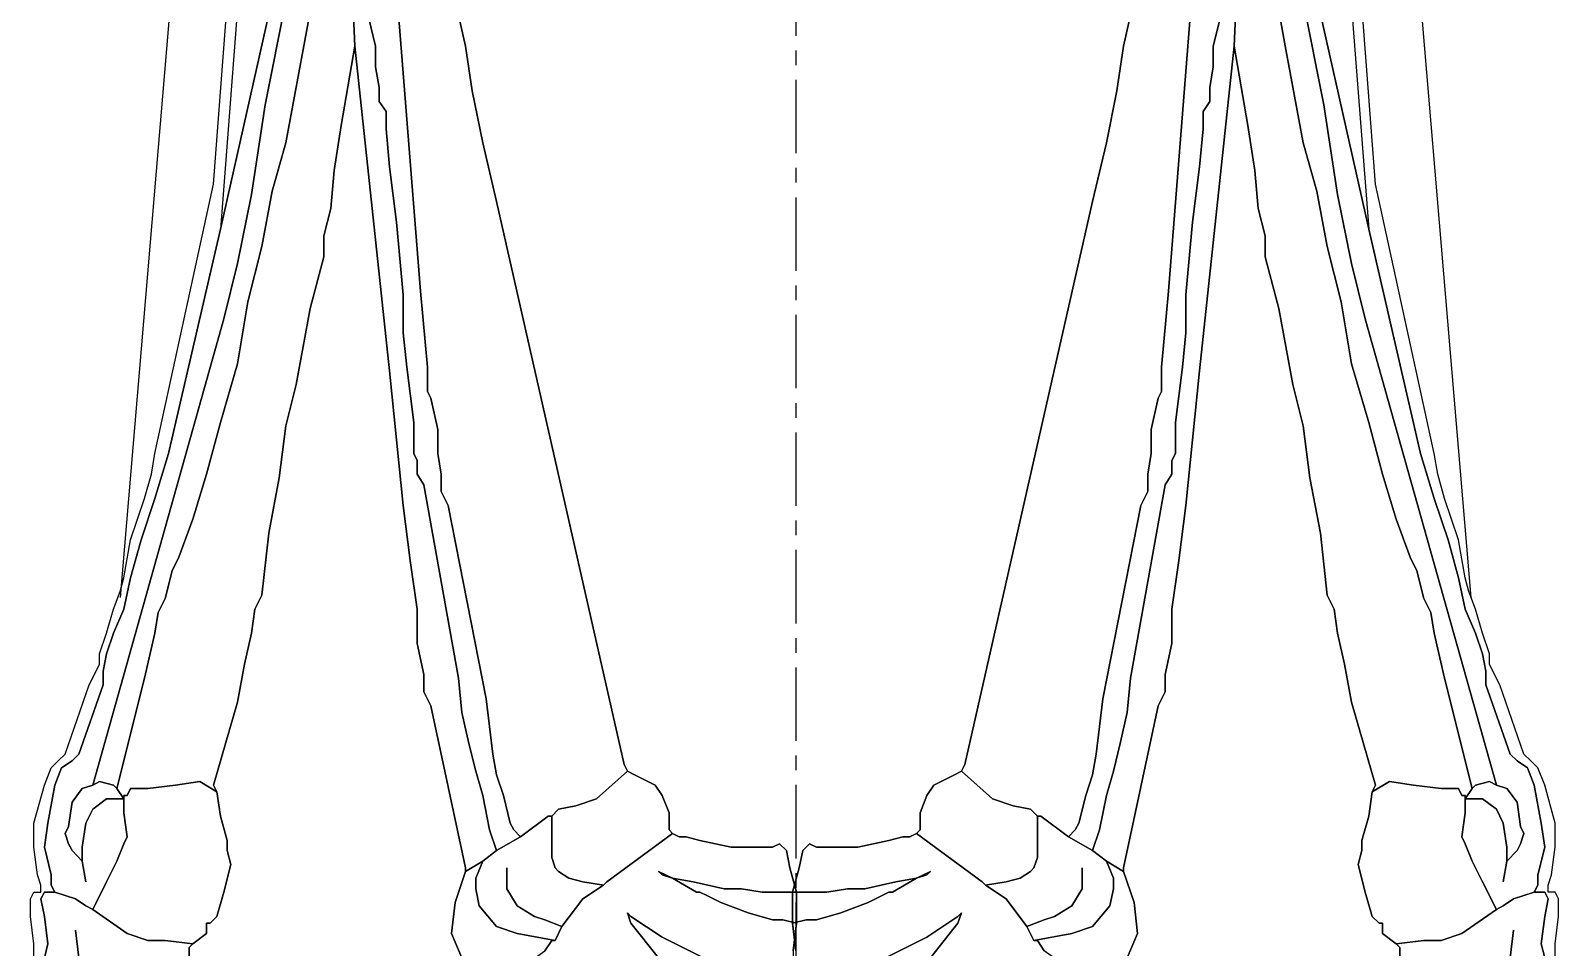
# Model space of a CAD drawing. Header units: millimetres. Extents: x 0 to 13338, y 0 to 11580.
# Drawn here: x 9368.6 to 9500.7, y 1059.8 to 1139.1 of the extents above; entities that cross this region are included whole.
import ezdxf

# ---------------------------------------------------------------- set-up
doc = ezdxf.new("R2010")
doc.units = ezdxf.units.MM
doc.linetypes.add('CENTER', pattern=[50.8, 31.75, -6.35, 6.35, -6.35])
doc.layers.add('axes', color=40, linetype='CENTER')
doc.layers.add('dwgmodels.com', color=250, linetype='Continuous')

# ---------------------------------------------------------------- blocks, each defined once
blk = doc.blocks.new('Public Light 12_side_dwgmodels.com')
at = {"color": 0}
for p, q in [((-58.42, 379.25), (-53.74, 434.69)), ((58.42, 379.25), (53.74, 434.69)), ((-29.18, 429.61), (-28.59, 426.93)), ((28.96, 429.61), (28.36, 426.93)), ((-28.59, 426.93), (-27.99, 423.05)), ((28.36, 426.93), (27.77, 423.05)), ((-27.99, 423.05), (-27.09, 418.57)), ((27.77, 423.05), (26.87, 418.57)), ((-27.09, 418.57), (-25.9, 413.49)), ((26.87, 418.57), (25.68, 413.49)), ((-55.46, 391.7), (-50.38, 414.99)), ((55.23, 391.7), (50.16, 414.99)), ((-25.9, 413.49), (-14.85, 364.83)), ((25.68, 413.49), (14.63, 364.83)), ((-55.75, 389.91), (-55.46, 391.7)), ((55.53, 389.91), (55.23, 391.7)), ((-56.35, 387.82), (-55.75, 389.91)), ((56.13, 387.82), (55.53, 389.91)), ((-57.55, 384.23), (-56.35, 387.82)), ((57.32, 384.23), (56.13, 387.82)), ((-58.14, 380.95), (-57.55, 384.23)), ((57.92, 380.95), (57.32, 384.23)), ((-58.44, 379.76), (-58.14, 380.95)), ((58.22, 379.76), (57.92, 380.95)), ((-59.04, 378.26), (-58.44, 379.76)), ((58.81, 378.26), (58.22, 379.76)), ((-59.64, 376.17), (-59.04, 378.26)), ((59.41, 376.17), (58.81, 378.26)), ((-60.23, 374.38), (-59.64, 376.17)), ((60.01, 374.38), (59.41, 376.17)), ((-60.23, 373.79), (-60.23, 374.38)), ((60.01, 373.79), (60.01, 374.38)), ((-61.13, 371.7), (-60.53, 372.89)), ((-60.53, 372.89), (-60.23, 373.49)), ((-60.23, 373.49), (-60.23, 373.79)), ((60.01, 373.49), (60.01, 373.79)), ((60.31, 372.89), (60.01, 373.49)), ((60.9, 371.7), (60.31, 372.89)), ((-63.22, 365.72), (-61.13, 371.7)), ((62.99, 365.72), (60.9, 371.7)), ((-64.41, 364.53), (-63.82, 365.13)), ((-63.82, 365.13), (-63.22, 365.72)), ((-14.85, 364.83), (-14.55, 364.23)), ((14.63, 364.83), (14.33, 364.23)), ((63.59, 365.13), (62.99, 365.72)), ((64.19, 364.53), (63.59, 365.13)), ((-65.01, 363.04), (-64.41, 364.53)), ((-14.55, 364.23), (-13.96, 363.93)), ((-13.96, 363.93), (-12.17, 363.04)), ((13.73, 363.93), (11.94, 363.04)), ((14.33, 364.23), (13.73, 363.93)), ((64.79, 363.04), (64.19, 364.53)), ((-65.91, 359.75), (-65.01, 363.04)), ((-12.17, 363.04), (-11.57, 362.14)), ((11.94, 363.04), (11.34, 362.14)), ((65.68, 359.75), (64.79, 363.04)), ((-11.57, 362.14), (-10.97, 360.65)), ((11.34, 362.14), (10.75, 360.65)), ((-65.91, 357.66), (-65.91, 359.75)), ((-10.97, 360.65), (-10.97, 359.16)), ((10.75, 360.65), (10.75, 359.16)), ((65.68, 357.66), (65.68, 359.75)), ((-10.97, 359.16), (-10.67, 358.86)), ((-10.67, 358.86), (-10.08, 358.56)), ((-10.08, 358.56), (-9.48, 358.56)), ((-9.48, 358.56), (-8.29, 358.26)), ((-8.29, 358.26), (-5.6, 357.66)), ((8.06, 358.26), (5.37, 357.66)), ((9.26, 358.56), (8.06, 358.26)), ((9.85, 358.56), (9.26, 358.56)), ((10.45, 358.86), (9.85, 358.56)), ((10.75, 359.16), (10.45, 358.86)), ((-65.61, 355.28), (-65.91, 357.66)), ((-5.6, 357.66), (-3.51, 357.66)), ((-3.51, 357.66), (-2.02, 357.66)), ((-2.02, 357.66), (-1.42, 357.96)), ((-1.42, 357.96), (-0.82, 357.37)), ((-0.82, 357.37), (-0.52, 355.87)), ((0.6, 357.37), (0.3, 355.87)), ((1.19, 357.96), (0.6, 357.37)), ((1.79, 357.66), (1.19, 357.96)), ((3.28, 357.66), (1.79, 357.66)), ((5.37, 357.66), (3.28, 357.66)), ((65.38, 355.28), (65.68, 357.66)), ((-0.52, 355.87), (0.07, 353.78)), ((0.3, 355.87), (-0.3, 353.78)), ((-65.31, 354.38), (-65.61, 355.28)), ((-65.31, 353.78), (-65.31, 354.38)), ((65.08, 354.38), (65.38, 355.28)), ((65.08, 353.78), (65.08, 354.38)), ((-0.3, 353.78), (-0.3, 351.1)), ((0.07, 353.78), (0.07, 351.1)), ((-0.3, 351.1), (0, 348.71)), ((0.07, 351.1), (-0.22, 348.71))]:
    blk.add_line(p, q, dxfattribs=at)
for points in [[(-14.55, 364.23), (-14.85, 364.83), (-25.9, 413.49), (-27.09, 418.57), (-27.99, 423.05), (-28.59, 426.93), (-29.18, 429.61)], [(-43.81, 437.68), (-49.78, 411.1), (-54.26, 391.7), (-55.46, 387.82), (-56.65, 384.23), (-57.55, 380.95), (-58.14, 378.26), (-59.04, 376.17), (-59.64, 374.38), (-59.93, 372.89), (-59.93, 371.7), (-62.02, 365.72), (-62.62, 365.13), (-63.52, 364.53), (-64.11, 363.04), (-64.71, 359.75), (-65.01, 357.66), (-64.41, 355.28), (-64.41, 354.38), (-64.11, 353.78), (-62.32, 353.19), (-61.43, 352.59), (-60.83, 352.29), (-59.64, 354.68), (-58.74, 356.47), (-58.14, 357.96), (-57.84, 358.56), (-58.14, 360.65), (-58.14, 361.84), (-58.74, 361.84), (-59.64, 361.84), (-60.83, 360.95), (-61.43, 359.75), (-61.73, 357.66), (-61.73, 356.47), (-61.43, 354.68), (-61.73, 356.47), (-62.62, 357.37), (-62.92, 357.96), (-63.22, 358.86), (-62.92, 359.46), (-62.62, 361.55), (-61.73, 362.74), (-60.83, 363.04), (-49.49, 403.34), (-48.29, 408.12), (-47.1, 414.09), (-45.9, 421.85), (-44.11, 430.81)], [(-36.35, 454.69), (-32.47, 405.73), (-31.87, 399.16), (-31.87, 397.97), (-31.87, 397.37), (-31.87, 397.07), (-31.57, 396.48), (-30.97, 393.79), (-30.97, 391.7), (-30.68, 389.91), (-30.68, 388.41), (-30.08, 387.22), (-26.8, 370.5), (-26.2, 365.72), (-25.9, 363.93), (-25.3, 362.14), (-24.71, 359.75), (-24.41, 359.16), (-23.81, 358.56), (-21.42, 360.35), (-21.12, 360.35), (-20.53, 360.95), (-19.03, 361.25), (-17.24, 361.84), (-14.55, 364.23), (-14.55, 364.23)], [(14.33, 364.23), (14.63, 364.83), (25.68, 413.49), (26.87, 418.57), (27.77, 423.05), (28.36, 426.93), (28.96, 429.61)], [(43.59, 437.68), (49.56, 411.1), (54.04, 391.7), (55.23, 387.82), (56.43, 384.23), (57.32, 380.95), (57.92, 378.26), (58.81, 376.17), (59.41, 374.38), (59.71, 372.89), (59.71, 371.7), (61.8, 365.72), (62.4, 365.13), (63.29, 364.53), (63.89, 363.04), (64.49, 359.75), (64.79, 357.66), (64.19, 355.28), (64.19, 354.38), (63.89, 353.78), (62.1, 353.19), (61.2, 352.59), (60.61, 352.29), (59.41, 354.68), (58.52, 356.47), (57.92, 357.96), (57.62, 358.56), (57.92, 360.65), (57.92, 361.84), (58.52, 361.84), (59.41, 361.84), (60.61, 360.95), (61.2, 359.75), (61.5, 357.66), (61.5, 356.47), (61.2, 354.68), (61.5, 356.47), (62.4, 357.37), (62.7, 357.96), (62.99, 358.86), (62.7, 359.46), (62.4, 361.55), (61.5, 362.74), (60.61, 363.04), (49.26, 403.34), (48.07, 408.12), (46.87, 414.09), (45.68, 421.85), (43.89, 430.81)], [(36.12, 454.69), (32.24, 405.73), (31.65, 399.16), (31.65, 397.97), (31.65, 397.37), (31.65, 397.07), (31.35, 396.48), (30.75, 393.79), (30.75, 391.7), (30.45, 389.91), (30.45, 388.41), (29.86, 387.22), (26.57, 370.5), (25.97, 365.72), (25.68, 363.93), (25.08, 362.14), (24.48, 359.75), (24.18, 359.16), (23.59, 358.56), (21.2, 360.35), (20.9, 360.35), (20.3, 360.95), (18.81, 361.25), (17.02, 361.84), (14.33, 364.23), (14.33, 364.23)], [(-44.11, 430.81), (-45.9, 421.85), (-47.1, 414.09), (-48.29, 408.12), (-49.49, 403.34), (-60.83, 363.04), (-60.23, 363.34), (-59.04, 363.04), (-58.74, 362.74), (-56.35, 372.29), (-55.46, 376.17), (-55.16, 377.97), (-54.56, 379.16), (-53.96, 381.55), (-53.37, 382.74), (-52.17, 386.03), (-50.98, 389.91), (-49.78, 394.39), (-48.29, 399.46), (-47.4, 404.83), (-46.2, 409.61), (-45.31, 414.39), (-44.11, 418.57), (-42.62, 426.63), (-41.42, 433.2)], [(-39.33, 453.8), (-38.14, 426.93), (-35.15, 398.86), (-34.56, 392.89), (-33.96, 387.22), (-33.36, 382.44), (-32.77, 378.26), (-32.77, 375.28), (-32.17, 372.59), (-32.17, 371.1), (-31.57, 369.9), (-28.59, 355.87), (-28.59, 355.57), (-27.09, 356.47), (-25.9, 357.37), (-26.5, 359.16), (-27.09, 362.14), (-27.69, 364.23), (-28.29, 366.62), (-28.89, 369.31), (-29.18, 372.29), (-32.17, 389.01), (-32.77, 389.91), (-32.77, 391.1), (-33.06, 391.7), (-33.06, 392), (-33.06, 392.59), (-33.06, 394.39), (-33.66, 399.16), (-33.96, 402.15), (-33.96, 405.43), (-34.56, 411.7), (-35.15, 416.48), (-35.45, 419.76), (-35.45, 421.26), (-36.05, 422.15), (-36.05, 423.35), (-36.35, 425.14), (-36.35, 426.93), (-36.95, 429.32)], [(-40.83, 454.39), (-41.42, 450.81), (-42.02, 445.74), (-42.62, 442.75), (-42.92, 439.17), (-44.11, 430.81), (-45.9, 421.85), (-47.1, 414.09), (-48.29, 408.12), (-49.49, 403.34), (-60.83, 363.04)], [(-58.74, 362.74), (-56.35, 372.29), (-55.46, 376.17), (-55.16, 377.97), (-54.56, 379.16), (-53.96, 381.55), (-53.37, 382.74), (-52.17, 386.03), (-50.98, 389.91), (-49.78, 394.39), (-48.29, 399.46), (-47.4, 404.83), (-46.2, 409.61), (-45.31, 414.39), (-44.11, 418.57), (-42.62, 426.63), (-41.42, 433.2), (-39.33, 453.8), (-38.14, 426.93)], [(-39.33, 420.06), (-38.14, 426.93), (-39.33, 453.8)], [(-41.42, 433.2), (-42.62, 426.63), (-44.11, 418.57), (-45.31, 414.39), (-46.2, 409.61), (-47.4, 404.83), (-48.29, 399.46), (-49.78, 394.39), (-50.98, 389.91), (-52.17, 386.03), (-53.37, 382.74), (-53.96, 381.55), (-54.56, 379.16), (-55.16, 377.97), (-55.46, 376.17), (-56.35, 372.29), (-58.74, 362.74), (-58.14, 361.84), (-58.14, 362.14), (-57.84, 362.14), (-57.55, 362.74), (-56.05, 362.74), (-53.66, 363.04), (-51.57, 363.34), (-50.08, 362.44), (-50.38, 363.04), (-48.29, 370.2), (-47.69, 373.49), (-47.1, 376.17), (-46.8, 378.26), (-46.2, 379.46), (-45.6, 384.83), (-44.71, 389.61), (-44.11, 394.09), (-43.22, 397.67), (-42.02, 404.24), (-40.83, 408.72), (-40.83, 410.51), (-40.23, 412.9), (-39.93, 416.18), (-39.33, 420.06), (-39.33, 420.06)], [(-36.95, 429.32), (-36.35, 426.93), (-36.35, 425.14), (-36.05, 423.35), (-36.05, 422.15), (-35.45, 421.26), (-35.45, 419.76), (-35.15, 416.48), (-34.56, 411.7), (-33.96, 405.43), (-33.96, 402.15), (-33.66, 399.16), (-33.06, 394.39), (-33.06, 392.59), (-33.06, 392), (-33.06, 391.7), (-32.77, 391.1), (-32.77, 389.91), (-32.17, 389.01), (-29.18, 372.29), (-28.89, 369.31), (-28.29, 366.62), (-27.69, 364.23), (-27.09, 362.14), (-26.5, 359.16), (-25.9, 357.37), (-23.81, 358.56), (-24.41, 359.16), (-24.71, 359.75), (-25.3, 362.14), (-25.9, 363.93), (-26.2, 365.72), (-26.8, 370.5), (-30.08, 387.22), (-30.68, 388.41), (-30.68, 389.91), (-30.97, 391.7), (-30.97, 393.79), (-31.57, 396.48), (-31.87, 397.07), (-31.87, 397.37), (-31.87, 397.97), (-31.87, 399.16), (-32.47, 405.73), (-36.35, 454.69)], [(-36.95, 429.32), (-36.35, 426.93), (-36.35, 425.14), (-36.05, 423.35), (-36.05, 422.15), (-35.45, 421.26), (-35.45, 419.76), (-35.15, 416.48), (-34.56, 411.7), (-33.96, 405.43), (-33.96, 402.15), (-33.66, 399.16), (-33.06, 394.39), (-33.06, 392.59), (-33.06, 392), (-33.06, 391.7), (-32.77, 391.1), (-32.77, 389.91), (-32.17, 389.01), (-29.18, 372.29), (-28.89, 369.31), (-28.29, 366.62), (-27.69, 364.23), (-27.09, 362.14), (-26.5, 359.16), (-25.9, 357.37)], [(-23.81, 358.56), (-24.41, 359.16), (-24.71, 359.75), (-25.3, 362.14), (-25.9, 363.93), (-26.2, 365.72), (-26.8, 370.5), (-30.08, 387.22), (-30.68, 388.41), (-30.68, 389.91), (-30.97, 391.7), (-30.97, 393.79), (-31.57, 396.48), (-31.87, 397.07), (-31.87, 397.37), (-31.87, 397.97), (-31.87, 399.16), (-32.47, 405.73), (-36.35, 454.69)], [(23.59, 358.56), (24.18, 359.16), (24.48, 359.75), (25.08, 362.14), (25.68, 363.93), (25.97, 365.72), (26.57, 370.5), (29.86, 387.22), (30.45, 388.41), (30.45, 389.91), (30.75, 391.7), (30.75, 393.79), (31.35, 396.48), (31.65, 397.07), (31.65, 397.37), (31.65, 397.97), (31.65, 399.16), (32.24, 405.73), (36.12, 454.69)], [(36.72, 429.32), (36.12, 426.93), (36.12, 425.14), (35.83, 423.35), (35.83, 422.15), (35.23, 421.26), (35.23, 419.76), (34.93, 416.48), (34.33, 411.7), (33.74, 405.43), (33.74, 402.15), (33.44, 399.16), (32.84, 394.39), (32.84, 392.59), (32.84, 392), (32.84, 391.7), (32.54, 391.1), (32.54, 389.91), (31.94, 389.01), (28.96, 372.29), (28.66, 369.31), (28.06, 366.62), (27.47, 364.23), (26.87, 362.14), (26.27, 359.16), (25.68, 357.37), (23.59, 358.56), (24.18, 359.16), (24.48, 359.75), (25.08, 362.14), (25.68, 363.93), (25.97, 365.72), (26.57, 370.5), (29.86, 387.22), (30.45, 388.41), (30.45, 389.91), (30.75, 391.7), (30.75, 393.79), (31.35, 396.48), (31.65, 397.07), (31.65, 397.37), (31.65, 397.97), (31.65, 399.16), (32.24, 405.73), (36.12, 454.69)], [(43.89, 430.81), (45.68, 421.85), (46.87, 414.09), (48.07, 408.12), (49.26, 403.34), (60.61, 363.04), (60.01, 363.34), (58.81, 363.04), (58.52, 362.74), (56.13, 372.29), (55.23, 376.17), (54.93, 377.97), (54.34, 379.16), (53.74, 381.55), (53.14, 382.74), (51.95, 386.03), (50.75, 389.91), (49.56, 394.39), (48.07, 399.46), (47.17, 404.83), (45.98, 409.61), (45.08, 414.39), (43.89, 418.57), (42.39, 426.63), (41.2, 433.2)], [(39.11, 453.8), (37.92, 426.93), (34.93, 398.86), (34.33, 392.89), (33.74, 387.22), (33.14, 382.44), (32.54, 378.26), (32.54, 375.28), (31.94, 372.59), (31.94, 371.1), (31.35, 369.9), (28.36, 355.87), (28.36, 355.57), (26.87, 356.47), (25.68, 357.37), (26.27, 359.16), (26.87, 362.14), (27.47, 364.23), (28.06, 366.62), (28.66, 369.31), (28.96, 372.29), (31.94, 389.01), (32.54, 389.91), (32.54, 391.1), (32.84, 391.7), (32.84, 392), (32.84, 392.59), (32.84, 394.39), (33.44, 399.16), (33.74, 402.15), (33.74, 405.43), (34.33, 411.7), (34.93, 416.48), (35.23, 419.76), (35.23, 421.26), (35.83, 422.15), (35.83, 423.35), (36.12, 425.14), (36.12, 426.93), (36.72, 429.32)], [(36.72, 429.32), (36.12, 426.93), (36.12, 425.14), (35.83, 423.35), (35.83, 422.15), (35.23, 421.26), (35.23, 419.76), (34.93, 416.48), (34.33, 411.7), (33.74, 405.43), (33.74, 402.15), (33.44, 399.16), (32.84, 394.39), (32.84, 392.59), (32.84, 392), (32.84, 391.7), (32.54, 391.1), (32.54, 389.91), (31.94, 389.01), (28.96, 372.29), (28.66, 369.31), (28.06, 366.62), (27.47, 364.23), (26.87, 362.14), (26.27, 359.16), (25.68, 357.37)], [(58.52, 362.74), (56.13, 372.29), (55.23, 376.17), (54.93, 377.97), (54.34, 379.16), (53.74, 381.55), (53.14, 382.74), (51.95, 386.03), (50.75, 389.91), (49.56, 394.39), (48.07, 399.46), (47.17, 404.83), (45.98, 409.61), (45.08, 414.39), (43.89, 418.57), (42.39, 426.63), (41.2, 433.2), (39.11, 453.8), (37.92, 426.93)], [(39.11, 420.06), (37.92, 426.93), (39.11, 453.8)], [(41.2, 433.2), (42.39, 426.63), (43.89, 418.57), (45.08, 414.39), (45.98, 409.61), (47.17, 404.83), (48.07, 399.46), (49.56, 394.39), (50.75, 389.91), (51.95, 386.03), (53.14, 382.74), (53.74, 381.55), (54.34, 379.16), (54.93, 377.97), (55.23, 376.17), (56.13, 372.29), (58.52, 362.74), (57.92, 361.84), (57.92, 362.14), (57.62, 362.14), (57.32, 362.74), (55.83, 362.74), (53.44, 363.04), (51.35, 363.34), (49.86, 362.44), (50.16, 363.04), (48.07, 370.2), (47.47, 373.49), (46.87, 376.17), (46.57, 378.26), (45.98, 379.46), (45.38, 384.83), (44.48, 389.61), (43.89, 394.09), (42.99, 397.67), (41.8, 404.24), (40.6, 408.72), (40.6, 410.51), (40.01, 412.9), (39.71, 416.18), (39.11, 420.06), (39.11, 420.06)], [(40.6, 454.39), (41.2, 450.81), (41.8, 445.74), (42.39, 442.75), (42.69, 439.17), (43.89, 430.81), (45.68, 421.85), (46.87, 414.09), (48.07, 408.12), (49.26, 403.34), (60.61, 363.04)], [(-29.78, 443.65), (-30.08, 436.18), (-30.08, 435.88), (-30.08, 434.39), (-29.78, 432.3), (-29.18, 429.61), (-28.59, 426.93), (-27.99, 423.05), (-27.09, 418.57), (-25.9, 413.49), (-14.85, 364.83), (-14.55, 364.23)], [(29.56, 443.65), (29.86, 436.18), (29.86, 435.88), (29.86, 434.39), (29.56, 432.3), (28.96, 429.61), (28.36, 426.93), (27.77, 423.05), (26.87, 418.57), (25.68, 413.49), (14.63, 364.83), (14.33, 364.23)], [(-49.78, 411.1), (-43.81, 437.68), (-43.81, 438.87), (-47.1, 435.29), (-47.99, 434.39)], [(-43.81, 437.68), (-43.81, 438.87), (-47.1, 435.29), (-47.99, 434.39), (-49.78, 411.1), (-43.81, 437.68), (-43.81, 437.68)], [(49.56, 411.1), (43.59, 437.68), (43.59, 438.87), (46.87, 435.29), (47.77, 434.39)], [(43.59, 437.68), (43.59, 438.87), (46.87, 435.29), (47.77, 434.39), (49.56, 411.1), (43.59, 437.68), (43.59, 437.68)], [(-50.38, 414.99), (-48.89, 434.69)], [(-47.99, 434.39), (-49.78, 411.1)], [(47.77, 434.39), (49.56, 411.1)], [(50.16, 414.99), (48.66, 434.69)], [(-38.14, 426.93), (-39.33, 420.06), (-39.93, 416.18), (-40.23, 412.9), (-40.83, 410.51), (-40.83, 408.72), (-42.02, 404.24), (-43.22, 397.67), (-44.11, 394.09), (-44.71, 389.61), (-45.6, 384.83), (-46.2, 379.46), (-46.8, 378.26), (-47.1, 376.17), (-47.69, 373.49), (-48.29, 370.2), (-50.38, 363.04), (-50.08, 362.44), (-49.78, 360.35), (-49.19, 358.26), (-49.19, 357.37), (-48.89, 356.17), (-49.49, 353.78), (-50.08, 351.69), (-50.68, 351.1), (-50.98, 351.1), (-50.98, 350.8), (-50.98, 350.2), (-52.17, 349.3), (-52.47, 349.01), (-52.47, 348.11)], [(-28.89, 348.11), (-29.78, 350.2), (-29.48, 352.89), (-28.59, 355.57), (-28.59, 355.87), (-31.57, 369.9), (-32.17, 371.1), (-32.17, 372.59), (-32.77, 375.28), (-32.77, 378.26), (-33.36, 382.44), (-33.96, 387.22), (-34.56, 392.89), (-35.15, 398.86), (-38.14, 426.93), (-38.14, 426.93)], [(-50.08, 362.44), (-50.38, 363.04), (-48.29, 370.2), (-47.69, 373.49), (-47.1, 376.17), (-46.8, 378.26), (-46.2, 379.46), (-45.6, 384.83), (-44.71, 389.61), (-44.11, 394.09), (-43.22, 397.67), (-42.02, 404.24), (-40.83, 408.72), (-40.83, 410.51), (-40.23, 412.9), (-39.93, 416.18), (-39.33, 420.06), (-38.14, 426.93)], [(-38.14, 426.93), (-35.15, 398.86), (-34.56, 392.89), (-33.96, 387.22), (-33.36, 382.44), (-32.77, 378.26), (-32.77, 375.28), (-32.17, 372.59), (-32.17, 371.1), (-31.57, 369.9), (-28.59, 355.87), (-28.59, 355.57)], [(37.92, 426.93), (39.11, 420.06), (39.71, 416.18), (40.01, 412.9), (40.6, 410.51), (40.6, 408.72), (41.8, 404.24), (42.99, 397.67), (43.89, 394.09), (44.48, 389.61), (45.38, 384.83), (45.98, 379.46), (46.57, 378.26), (46.87, 376.17), (47.47, 373.49), (48.07, 370.2), (50.16, 363.04), (49.86, 362.44), (49.56, 360.35), (48.96, 358.26), (48.96, 357.37), (48.66, 356.17), (49.26, 353.78), (49.86, 351.69), (50.46, 351.1), (50.75, 351.1), (50.75, 350.8), (50.75, 350.2), (51.95, 349.3), (52.25, 349.01), (52.25, 348.11)], [(28.66, 348.11), (29.56, 350.2), (29.26, 352.89), (28.36, 355.57), (28.36, 355.87), (31.35, 369.9), (31.94, 371.1), (31.94, 372.59), (32.54, 375.28), (32.54, 378.26), (33.14, 382.44), (33.74, 387.22), (34.33, 392.89), (34.93, 398.86), (37.92, 426.93), (37.92, 426.93)], [(37.92, 426.93), (34.93, 398.86), (34.33, 392.89), (33.74, 387.22), (33.14, 382.44), (32.54, 378.26), (32.54, 375.28), (31.94, 372.59), (31.94, 371.1), (31.35, 369.9), (28.36, 355.87), (28.36, 355.57)], [(49.86, 362.44), (50.16, 363.04), (48.07, 370.2), (47.47, 373.49), (46.87, 376.17), (46.57, 378.26), (45.98, 379.46), (45.38, 384.83), (44.48, 389.61), (43.89, 394.09), (42.99, 397.67), (41.8, 404.24), (40.6, 408.72), (40.6, 410.51), (40.01, 412.9), (39.71, 416.18), (39.11, 420.06), (37.92, 426.93)], [(-65.31, 353.78), (-65.31, 354.38), (-65.61, 355.28), (-65.91, 357.66), (-65.91, 359.75), (-65.01, 363.04), (-64.41, 364.53), (-63.82, 365.13), (-63.22, 365.72), (-61.13, 371.7), (-60.53, 372.89), (-60.23, 373.49), (-60.23, 373.79), (-60.23, 374.38), (-59.64, 376.17), (-59.04, 378.26), (-58.44, 379.76), (-58.14, 380.95), (-57.55, 384.23), (-56.35, 387.82), (-55.75, 389.91), (-55.46, 391.7), (-50.38, 414.99)], [(65.08, 353.78), (65.08, 354.38), (65.38, 355.28), (65.68, 357.66), (65.68, 359.75), (64.79, 363.04), (64.19, 364.53), (63.59, 365.13), (62.99, 365.72), (60.9, 371.7), (60.31, 372.89), (60.01, 373.49), (60.01, 373.79), (60.01, 374.38), (59.41, 376.17), (58.81, 378.26), (58.22, 379.76), (57.92, 380.95), (57.32, 384.23), (56.13, 387.82), (55.53, 389.91), (55.23, 391.7), (50.16, 414.99)], [(-64.11, 353.78), (-64.41, 354.38), (-64.41, 355.28), (-65.01, 357.66), (-64.71, 359.75), (-64.11, 363.04), (-63.52, 364.53), (-62.62, 365.13), (-62.02, 365.72), (-59.93, 371.7), (-59.93, 372.89), (-59.64, 374.38), (-59.04, 376.17), (-58.14, 378.26), (-57.55, 380.95), (-56.65, 384.23), (-55.46, 387.82), (-54.26, 391.7), (-49.78, 411.1)], [(63.89, 353.78), (64.19, 354.38), (64.19, 355.28), (64.79, 357.66), (64.49, 359.75), (63.89, 363.04), (63.29, 364.53), (62.4, 365.13), (61.8, 365.72), (59.71, 371.7), (59.71, 372.89), (59.41, 374.38), (58.81, 376.17), (57.92, 378.26), (57.32, 380.95), (56.43, 384.23), (55.23, 387.82), (54.04, 391.7), (49.56, 411.1)], [(-10.97, 360.65), (-11.57, 362.14), (-12.17, 363.04), (-13.96, 363.93), (-14.55, 364.23), (-17.24, 361.84), (-19.03, 361.25), (-20.53, 360.95), (-21.12, 360.35), (-21.12, 358.26), (-21.12, 356.77), (-20.82, 355.87), (-20.53, 355.57), (-19.63, 354.98), (-18.44, 354.68), (-16.64, 354.38), (-16.35, 354.68), (-10.67, 358.86), (-10.97, 359.16), (-10.97, 360.65), (-10.97, 360.65)], [(-14.55, 364.23), (-17.24, 361.84), (-19.03, 361.25), (-20.53, 360.95), (-21.12, 360.35)], [(-14.55, 364.23), (-13.96, 363.93), (-12.17, 363.04), (-11.57, 362.14), (-10.97, 360.65), (-10.97, 359.16), (-10.67, 358.86)], [(10.75, 360.65), (11.34, 362.14), (11.94, 363.04), (13.73, 363.93), (14.33, 364.23), (17.02, 361.84), (18.81, 361.25), (20.3, 360.95), (20.9, 360.35), (20.9, 358.26), (20.9, 356.77), (20.6, 355.87), (20.3, 355.57), (19.41, 354.98), (18.21, 354.68), (16.42, 354.38), (16.12, 354.68), (10.45, 358.86), (10.75, 359.16), (10.75, 360.65), (10.75, 360.65)], [(14.33, 364.23), (13.73, 363.93), (11.94, 363.04), (11.34, 362.14), (10.75, 360.65), (10.75, 359.16), (10.45, 358.86)], [(14.33, 364.23), (17.02, 361.84), (18.81, 361.25), (20.3, 360.95), (20.9, 360.35)], [(-58.14, 361.84), (-58.74, 362.74), (-59.04, 363.04), (-60.23, 363.34), (-60.83, 363.04), (-61.73, 362.74), (-62.62, 361.55), (-62.92, 359.46), (-63.22, 358.86), (-62.92, 357.96), (-62.62, 357.37), (-61.73, 356.47), (-61.73, 357.66), (-61.43, 359.75), (-60.83, 360.95), (-59.64, 361.84), (-58.74, 361.84), (-58.14, 361.84), (-58.14, 361.84)], [(-61.73, 356.47), (-62.62, 357.37), (-62.92, 357.96), (-63.22, 358.86), (-62.92, 359.46), (-62.62, 361.55), (-61.73, 362.74), (-60.83, 363.04)], [(-57.84, 362.14), (-58.14, 362.14), (-58.14, 361.84), (-58.14, 360.65), (-57.84, 358.56), (-58.14, 357.96), (-58.74, 356.47), (-59.64, 354.68), (-60.83, 352.29), (-57.84, 350.2), (-56.05, 349.6), (-54.56, 349.6), (-52.17, 349.3), (-50.98, 350.2), (-50.98, 350.8), (-50.98, 351.1), (-50.68, 351.1), (-50.08, 351.69), (-49.49, 353.78), (-48.89, 356.17), (-49.19, 357.37), (-49.19, 358.26), (-49.78, 360.35), (-50.08, 362.44), (-51.57, 363.34), (-53.66, 363.04), (-56.05, 362.74), (-57.55, 362.74), (-57.84, 362.14), (-57.84, 362.14)], [(-60.83, 363.04), (-60.23, 363.34), (-59.04, 363.04), (-58.74, 362.74)], [(-58.74, 362.74), (-58.14, 361.84)], [(-58.14, 361.84), (-58.14, 362.14), (-57.84, 362.14), (-57.55, 362.74), (-56.05, 362.74), (-53.66, 363.04), (-51.57, 363.34), (-50.08, 362.44)], [(-52.17, 349.3), (-50.98, 350.2), (-50.98, 350.8), (-50.98, 351.1), (-50.68, 351.1), (-50.08, 351.69), (-49.49, 353.78), (-48.89, 356.17), (-49.19, 357.37), (-49.19, 358.26), (-49.78, 360.35), (-50.08, 362.44)], [(57.62, 362.14), (57.92, 362.14), (57.92, 361.84), (57.92, 360.65), (57.62, 358.56), (57.92, 357.96), (58.52, 356.47), (59.41, 354.68), (60.61, 352.29), (57.62, 350.2), (55.83, 349.6), (54.34, 349.6), (51.95, 349.3), (50.75, 350.2), (50.75, 350.8), (50.75, 351.1), (50.46, 351.1), (49.86, 351.69), (49.26, 353.78), (48.66, 356.17), (48.96, 357.37), (48.96, 358.26), (49.56, 360.35), (49.86, 362.44), (51.35, 363.34), (53.44, 363.04), (55.83, 362.74), (57.32, 362.74), (57.62, 362.14), (57.62, 362.14)], [(51.95, 349.3), (50.75, 350.2), (50.75, 350.8), (50.75, 351.1), (50.46, 351.1), (49.86, 351.69), (49.26, 353.78), (48.66, 356.17), (48.96, 357.37), (48.96, 358.26), (49.56, 360.35), (49.86, 362.44)], [(57.92, 361.84), (57.92, 362.14), (57.62, 362.14), (57.32, 362.74), (55.83, 362.74), (53.44, 363.04), (51.35, 363.34), (49.86, 362.44)], [(57.92, 361.84), (58.52, 362.74), (58.81, 363.04), (60.01, 363.34), (60.61, 363.04), (61.5, 362.74), (62.4, 361.55), (62.7, 359.46), (62.99, 358.86), (62.7, 357.96), (62.4, 357.37), (61.5, 356.47), (61.5, 357.66), (61.2, 359.75), (60.61, 360.95), (59.41, 361.84), (58.52, 361.84), (57.92, 361.84), (57.92, 361.84)], [(58.52, 362.74), (57.92, 361.84)], [(60.61, 363.04), (60.01, 363.34), (58.81, 363.04), (58.52, 362.74)], [(61.5, 356.47), (62.4, 357.37), (62.7, 357.96), (62.99, 358.86), (62.7, 359.46), (62.4, 361.55), (61.5, 362.74), (60.61, 363.04)], [(-61.73, 356.47), (-61.73, 357.66), (-61.43, 359.75), (-60.83, 360.95), (-59.64, 361.84), (-58.74, 361.84), (-58.14, 361.84)], [(-58.14, 361.84), (-58.14, 360.65), (-57.84, 358.56), (-58.14, 357.96), (-58.74, 356.47), (-59.64, 354.68), (-60.83, 352.29)], [(57.92, 361.84), (57.92, 360.65), (57.62, 358.56), (57.92, 357.96), (58.52, 356.47), (59.41, 354.68), (60.61, 352.29)], [(61.5, 356.47), (61.5, 357.66), (61.2, 359.75), (60.61, 360.95), (59.41, 361.84), (58.52, 361.84), (57.92, 361.84)], [(-21.12, 360.35), (-21.42, 360.35), (-23.81, 358.56), (-25.9, 357.37), (-27.09, 356.47), (-27.69, 354.98), (-27.69, 354.08), (-27.39, 352.59), (-25.9, 350.8), (-24.11, 350.2), (-20.82, 349.6), (-20.23, 350.8), (-21.72, 351.39), (-22.62, 351.69), (-24.11, 352.59), (-25, 354.08), (-25, 355.87), (-25, 354.08), (-24.11, 352.59), (-22.62, 351.69), (-21.72, 351.39), (-20.23, 350.8), (-18.44, 353.19), (-16.64, 354.38), (-18.44, 354.68), (-19.63, 354.98), (-20.53, 355.57), (-20.82, 355.87), (-21.12, 356.77), (-21.12, 358.26), (-21.12, 360.35), (-21.12, 360.35)], [(-21.12, 360.35), (-21.42, 360.35), (-23.81, 358.56)], [(-21.12, 360.35), (-21.12, 358.26), (-21.12, 356.77), (-20.82, 355.87), (-20.53, 355.57), (-19.63, 354.98), (-18.44, 354.68), (-16.64, 354.38)], [(20.9, 360.35), (21.2, 360.35), (23.59, 358.56), (25.68, 357.37), (26.87, 356.47), (27.47, 354.98), (27.47, 354.08), (27.17, 352.59), (25.68, 350.8), (23.88, 350.2), (20.6, 349.6), (20, 350.8), (21.5, 351.39), (22.39, 351.69), (23.88, 352.59), (24.78, 354.08), (24.78, 355.87), (24.78, 354.08), (23.88, 352.59), (22.39, 351.69), (21.5, 351.39), (20, 350.8), (18.21, 353.19), (16.42, 354.38), (18.21, 354.68), (19.41, 354.98), (20.3, 355.57), (20.6, 355.87), (20.9, 356.77), (20.9, 358.26), (20.9, 360.35), (20.9, 360.35)], [(20.9, 360.35), (20.9, 358.26), (20.9, 356.77), (20.6, 355.87), (20.3, 355.57), (19.41, 354.98), (18.21, 354.68), (16.42, 354.38)], [(20.9, 360.35), (21.2, 360.35), (23.59, 358.56)], [(-23.81, 358.56), (-25.9, 357.37)], [(-2.02, 357.66), (-3.51, 357.66), (-5.6, 357.66), (-8.29, 358.26), (-9.48, 358.56), (-10.08, 358.56), (-10.67, 358.86), (-16.35, 354.68), (-16.64, 354.38), (-18.44, 353.19), (-20.23, 350.8), (-20.82, 349.6), (-21.12, 349.6), (-21.72, 348.71)], [(-11.87, 348.11), (-14.26, 351.1), (-14.55, 351.99), (-14.26, 351.69), (-11.57, 349.9), (-7.99, 348.11)], [(-0.22, 348.71), (0.07, 351.1), (-1.12, 351.39), (-2.02, 351.39), (-4.11, 351.99), (-6.49, 352.89), (-7.69, 353.48), (-8.29, 353.78), (-8.58, 353.78), (-10.67, 354.98), (-11.57, 355.28), (-11.87, 355.57), (-11.27, 355.28), (-10.67, 354.98), (-8.88, 354.68), (-6.2, 354.08), (-4.7, 354.08), (-2.91, 353.78), (0.07, 353.78), (-0.52, 355.87), (-0.82, 357.37), (-1.42, 357.96), (-2.02, 357.66), (-2.02, 357.66)], [(-10.67, 358.86), (-16.35, 354.68), (-16.64, 354.38)], [(-10.67, 358.86), (-10.08, 358.56), (-9.48, 358.56), (-8.29, 358.26), (-5.6, 357.66), (-3.51, 357.66), (-2.02, 357.66), (-1.42, 357.96), (-0.82, 357.37), (-0.52, 355.87), (0.07, 353.78)], [(10.45, 358.86), (9.85, 358.56), (9.26, 358.56), (8.06, 358.26), (5.37, 357.66), (3.28, 357.66), (1.79, 357.66), (1.19, 357.96), (0.6, 357.37), (0.3, 355.87), (-0.3, 353.78)], [(1.79, 357.66), (3.28, 357.66), (5.37, 357.66), (8.06, 358.26), (9.26, 358.56), (9.85, 358.56), (10.45, 358.86), (16.12, 354.68), (16.42, 354.38), (18.21, 353.19), (20, 350.8), (20.6, 349.6), (20.9, 349.6), (21.5, 348.71)], [(11.64, 348.11), (14.03, 351.1), (14.33, 351.99), (14.03, 351.69), (11.34, 349.9), (7.76, 348.11)], [(0, 348.71), (-0.3, 351.1), (0.9, 351.39), (1.79, 351.39), (3.88, 351.99), (6.27, 352.89), (7.46, 353.48), (8.06, 353.78), (8.36, 353.78), (10.45, 354.98), (11.34, 355.28), (11.64, 355.57), (11.05, 355.28), (10.45, 354.98), (8.66, 354.68), (5.97, 354.08), (4.48, 354.08), (2.69, 353.78), (-0.3, 353.78), (0.3, 355.87), (0.6, 357.37), (1.19, 357.96), (1.79, 357.66), (1.79, 357.66)], [(10.45, 358.86), (16.12, 354.68), (16.42, 354.38)], [(23.59, 358.56), (25.68, 357.37)], [(-25.9, 357.37), (-27.09, 356.47)], [(25.68, 357.37), (26.87, 356.47)], [(-61.43, 354.68), (-61.73, 356.47)], [(-27.69, 354.08), (-27.69, 354.98), (-27.09, 356.47), (-28.59, 355.57), (-29.48, 352.89), (-29.78, 350.2), (-28.89, 348.11), (-27.69, 347.21), (-26.2, 346.32), (-25, 345.72), (-23.81, 347.21), (-21.72, 348.71), (-21.12, 349.6), (-20.82, 349.6), (-24.11, 350.2), (-25.9, 350.8), (-27.39, 352.59), (-27.69, 354.08), (-27.69, 354.08)], [(-28.59, 355.57), (-29.48, 352.89), (-29.78, 350.2), (-28.89, 348.11), (-27.69, 347.21), (-26.2, 346.32), (-25, 345.72)], [(-27.09, 356.47), (-28.59, 355.57)], [(-27.09, 356.47), (-27.69, 354.98), (-27.69, 354.08), (-27.39, 352.59), (-25.9, 350.8), (-24.11, 350.2), (-20.82, 349.6)], [(-25, 355.87), (-25, 354.08), (-24.11, 352.59), (-22.62, 351.69), (-21.72, 351.39), (-20.23, 350.8)], [(-10.67, 354.98), (-11.57, 355.28), (-11.87, 355.57), (-11.27, 355.28), (-10.67, 354.98)], [(-11.27, 355.28), (-11.87, 355.57), (-11.57, 355.28), (-10.67, 354.98), (-11.27, 355.28), (-11.27, 355.28)], [(10.45, 354.98), (11.34, 355.28), (11.64, 355.57), (11.05, 355.28), (10.45, 354.98)], [(11.05, 355.28), (11.64, 355.57), (11.34, 355.28), (10.45, 354.98), (11.05, 355.28), (11.05, 355.28)], [(24.78, 355.87), (24.78, 354.08), (23.88, 352.59), (22.39, 351.69), (21.5, 351.39), (20, 350.8)], [(26.87, 356.47), (27.47, 354.98), (27.47, 354.08), (27.17, 352.59), (25.68, 350.8), (23.88, 350.2), (20.6, 349.6)], [(27.47, 354.08), (27.47, 354.98), (26.87, 356.47), (28.36, 355.57), (29.26, 352.89), (29.56, 350.2), (28.66, 348.11), (27.47, 347.21), (25.97, 346.32), (24.78, 345.72), (23.59, 347.21), (21.5, 348.71), (20.9, 349.6), (20.6, 349.6), (23.88, 350.2), (25.68, 350.8), (27.17, 352.59), (27.47, 354.08), (27.47, 354.08)], [(28.36, 355.57), (29.26, 352.89), (29.56, 350.2), (28.66, 348.11), (27.47, 347.21), (25.97, 346.32), (24.78, 345.72)], [(26.87, 356.47), (28.36, 355.57)], [(61.2, 354.68), (61.5, 356.47)], [(-16.64, 354.38), (-18.44, 353.19), (-20.23, 350.8)], [(0.07, 353.78), (-2.91, 353.78), (-4.7, 354.08), (-6.2, 354.08), (-8.88, 354.68), (-10.67, 354.98)], [(-10.67, 354.98), (-8.58, 353.78), (-8.29, 353.78), (-7.69, 353.48), (-6.49, 352.89), (-4.11, 351.99), (-2.02, 351.39), (-1.12, 351.39), (0.07, 351.1)], [(-10.67, 354.98), (-8.58, 353.78), (-8.29, 353.78), (-7.69, 353.48), (-6.49, 352.89), (-4.11, 351.99), (-2.02, 351.39), (-1.12, 351.39), (0.07, 351.1), (0.07, 353.78), (-2.91, 353.78), (-4.7, 354.08), (-6.2, 354.08), (-8.88, 354.68), (-10.67, 354.98), (-10.67, 354.98)], [(-0.3, 353.78), (2.69, 353.78), (4.48, 354.08), (5.97, 354.08), (8.66, 354.68), (10.45, 354.98)], [(10.45, 354.98), (8.36, 353.78), (8.06, 353.78), (7.46, 353.48), (6.27, 352.89), (3.88, 351.99), (1.79, 351.39), (0.9, 351.39), (-0.3, 351.1)], [(10.45, 354.98), (8.36, 353.78), (8.06, 353.78), (7.46, 353.48), (6.27, 352.89), (3.88, 351.99), (1.79, 351.39), (0.9, 351.39), (-0.3, 351.1), (-0.3, 353.78), (2.69, 353.78), (4.48, 354.08), (5.97, 354.08), (8.66, 354.68), (10.45, 354.98), (10.45, 354.98)], [(16.42, 354.38), (18.21, 353.19), (20, 350.8)], [(-65.91, 348.11), (-65.91, 349.3), (-66.2, 351.69), (-66.2, 352.89), (-66.2, 353.19), (-65.91, 353.78), (-65.31, 353.78)], [(-61.43, 352.59), (-62.32, 353.19), (-64.11, 353.78), (-65.01, 353.78), (-65.31, 353.19), (-65.01, 351.69), (-64.71, 349.3), (-65.01, 348.11)], [(-62.02, 348.11), (-62.32, 350.5), (-62.02, 348.11)], [(-52.47, 348.11), (-52.47, 349.01), (-52.17, 349.3), (-54.56, 349.6), (-56.05, 349.6), (-57.84, 350.2), (-60.83, 352.29), (-61.43, 352.59), (-61.43, 352.59)], [(-65.01, 348.11), (-64.71, 349.3), (-65.01, 351.69), (-65.31, 353.19), (-65.01, 353.78), (-64.11, 353.78)], [(-64.11, 353.78), (-62.32, 353.19), (-61.43, 352.59), (-60.83, 352.29)], [(-0.3, 353.78), (-0.3, 351.1)], [(0.07, 353.78), (0.07, 351.1)], [(61.2, 352.59), (62.1, 353.19), (63.89, 353.78), (64.79, 353.78), (65.08, 353.19), (64.79, 351.69), (64.49, 349.3), (64.79, 348.11)], [(61.8, 348.11), (62.1, 350.5), (61.8, 348.11)], [(52.25, 348.11), (52.25, 349.01), (51.95, 349.3), (54.34, 349.6), (55.83, 349.6), (57.62, 350.2), (60.61, 352.29), (61.2, 352.59), (61.2, 352.59)], [(63.89, 353.78), (62.1, 353.19), (61.2, 352.59), (60.61, 352.29)], [(64.79, 348.11), (64.49, 349.3), (64.79, 351.69), (65.08, 353.19), (64.79, 353.78), (63.89, 353.78)], [(65.68, 348.11), (65.68, 349.3), (65.98, 351.69), (65.98, 352.89), (65.98, 353.19), (65.68, 353.78), (65.08, 353.78)], [(-60.83, 352.29), (-57.84, 350.2), (-56.05, 349.6), (-54.56, 349.6), (-52.17, 349.3)], [(-0.22, 345.42), (-2.31, 346.02), (-4.11, 346.32), (-5.3, 346.92), (-5.9, 347.21), (-6.2, 347.21), (-7.99, 348.11), (-11.57, 349.9), (-14.26, 351.69), (-14.55, 351.99), (-14.26, 351.1), (-11.87, 348.11), (-9.48, 346.02), (-7.09, 344.53), (-4.7, 343.63), (-2.02, 342.74), (-0.22, 342.44)], [(-14.26, 351.69), (-14.55, 351.99), (-14.26, 351.1), (-11.87, 348.11), (-9.48, 346.02), (-7.09, 344.53), (-4.7, 343.63), (-2.02, 342.74), (-0.22, 342.44), (-0.22, 344.53), (-0.22, 345.42), (-2.31, 346.02), (-4.11, 346.32), (-5.3, 346.92), (-5.9, 347.21), (-6.2, 347.21), (-7.99, 348.11), (-11.57, 349.9), (-14.26, 351.69), (-14.26, 351.69)], [(0, 345.42), (2.09, 346.02), (3.88, 346.32), (5.08, 346.92), (5.67, 347.21), (5.97, 347.21), (7.76, 348.11), (11.34, 349.9), (14.03, 351.69), (14.33, 351.99), (14.03, 351.1), (11.64, 348.11), (9.26, 346.02), (6.87, 344.53), (4.48, 343.63), (1.79, 342.74), (0, 342.44)], [(14.03, 351.69), (14.33, 351.99), (14.03, 351.1), (11.64, 348.11), (9.26, 346.02), (6.87, 344.53), (4.48, 343.63), (1.79, 342.74), (0, 342.44), (0, 344.53), (0, 345.42), (2.09, 346.02), (3.88, 346.32), (5.08, 346.92), (5.67, 347.21), (5.97, 347.21), (7.76, 348.11), (11.34, 349.9), (14.03, 351.69), (14.03, 351.69)], [(60.61, 352.29), (57.62, 350.2), (55.83, 349.6), (54.34, 349.6), (51.95, 349.3)], [(-62.32, 350.5), (-62.02, 348.11), (-61.43, 346.02), (-61.43, 345.72), (-60.53, 345.42), (-57.25, 344.83), (-55.46, 345.12), (-54.56, 345.12), (-53.66, 344.23)], [(-20.23, 350.8), (-20.82, 349.6)], [(-0.3, 351.1), (0, 348.71), (0, 345.42)], [(0.07, 351.1), (-0.22, 348.71), (-0.22, 345.42)], [(20, 350.8), (20.6, 349.6)], [(62.1, 350.5), (61.8, 348.11), (61.2, 346.02), (61.2, 345.72), (60.31, 345.42), (57.02, 344.83), (55.23, 345.12), (54.34, 345.12), (53.44, 344.23)], [(-53.66, 344.23), (-53.66, 344.83), (-52.77, 346.62), (-52.47, 348.11), (-52.47, 349.01), (-52.17, 349.3)], [(-20.82, 349.6), (-21.12, 349.6), (-21.72, 348.71)], [(20.6, 349.6), (20.9, 349.6), (21.5, 348.71)], [(53.44, 344.23), (53.44, 344.83), (52.54, 346.62), (52.25, 348.11), (52.25, 349.01), (51.95, 349.3)]]:
    blk.add_lwpolyline(points, dxfattribs=at)
at = {"layer": 'axes', "ltscale": 0.2}
blk.add_line((0, 2283.29), (0, -220.02), dxfattribs=at)

msp = doc.modelspace()

# ---------------------------------------------------------------- block references
at = {"layer": 'dwgmodels.com'}
msp.add_blockref('Public Light 12_side_dwgmodels.com', (9434.77, 710.8), dxfattribs=at)

doc.saveas('drawing.dxf')
